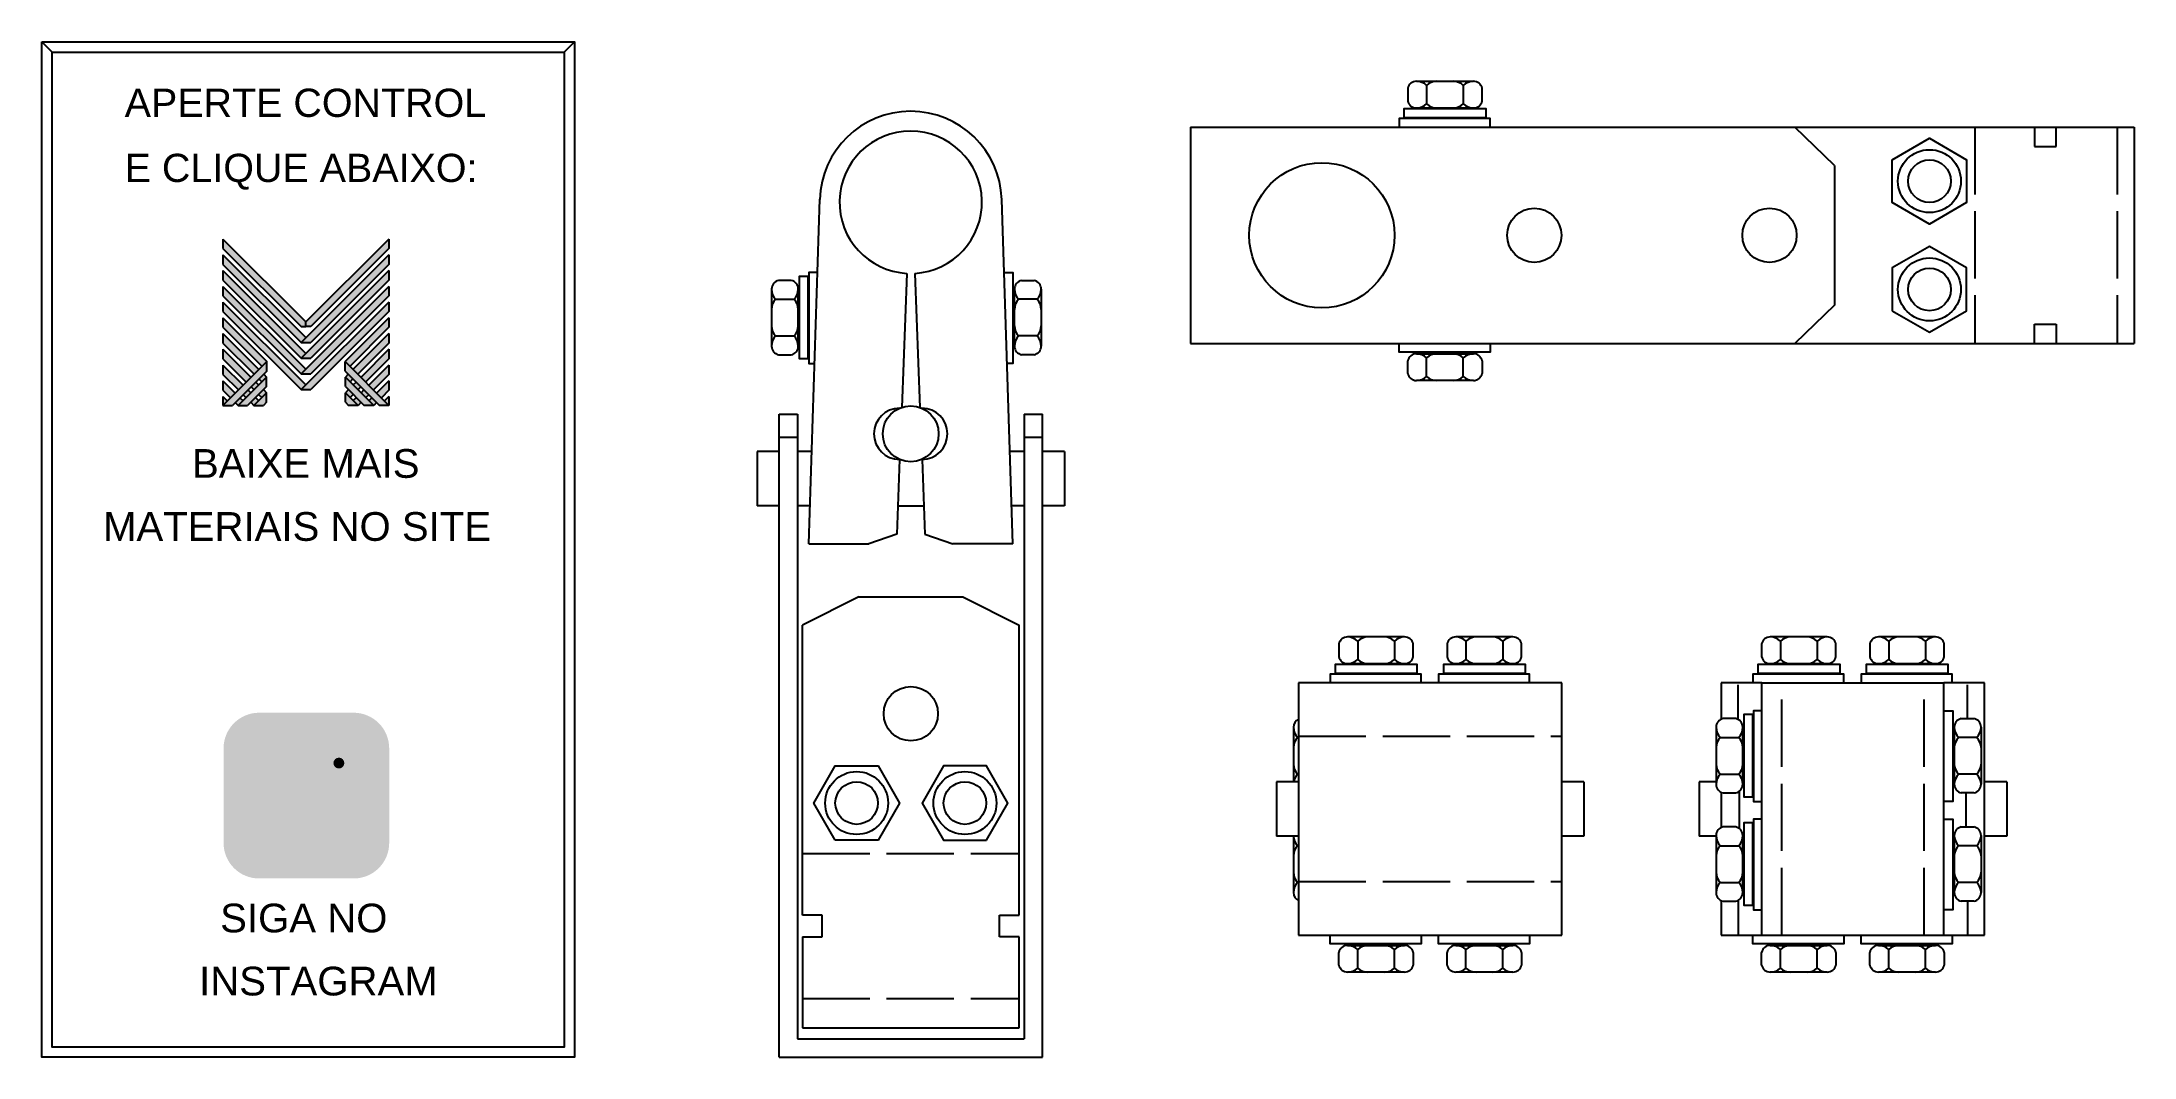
# Model space of a CAD drawing. Header units: millimetres. Extents: x 2550 to 2923, y 632 to 813.
import ezdxf

# ---------------------------------------------------------------- set-up
doc = ezdxf.new("R2010")
doc.units = ezdxf.units.MM
doc.linetypes.add('ACAD_ISO02W100', pattern=[15, 12, -3])
for name, color, linetype in [('BUCHA DE PASSAGEM', 20, 'Continuous'), ('CHAVE DE ACIONAMENTO ARTICULADO', 30, 'Continuous'), ('logo01', 10, 'Continuous'), ('logo02', 250, 'Continuous')]:
    doc.layers.add(name, color=color, linetype=linetype)
doc.styles.get("Standard").update_dxf_attribs({"font": 'arial.ttf'})

# ---------------------------------------------------------------- blocks, each defined once
blk = doc.blocks.new('MESH')
at = {"layer": 'logo01'}
h = blk.add_hatch(color=256, dxfattribs=at)
h.dxf.hatch_style = 1
h.paths.add_polyline_path([(30046, 14087), (30046, 13835), (32119, 11769), (32248, 11769), (32248, 11893)])
h.paths.add_polyline_path([(30046, 13670), (30046, 13418), (32121, 11349), (32248, 11475)])
h.paths.add_polyline_path([(30046, 13253), (30046, 13001), (32121, 10932), (32248, 11058)])
h.paths.add_polyline_path([(30046, 12835), (30046, 12583), (32121, 10515), (32248, 10641)])
h.paths.add_polyline_path([(30046, 12418), (30046, 12166), (32121, 10097), (32248, 10223)])
h.paths.add_polyline_path([(30046, 12001), (30046, 11749), (31084, 10714), (31211, 10840)])
h.paths.add_polyline_path([(30046, 11583), (30046, 11331), (30875, 10505), (31001, 10631)])
h.paths.add_polyline_path([(30046, 11166), (30046, 10914), (30666, 10296), (30792, 10422)])
h.paths.add_polyline_path([(30046, 10749), (30046, 10497), (30456, 10088), (30583, 10214)])
h.paths.add_polyline_path([(30046, 10331), (30046, 10079), (30247, 9879), (30373, 10005)])
h.paths.add_polyline_path([(30164, 9796), (30046, 9914), (30046, 9679)])
h.paths.add_polyline_path([(30574, 9805), (30500, 9879), (30373, 9753), (30448, 9679)])
h.paths.add_polyline_path([(30784, 10013), (30709, 10088), (30583, 9962), (30657, 9887)])
h.paths.add_polyline_path([(30993, 9805), (30910, 9887), (30784, 9761), (30867, 9679)])
h.paths.add_polyline_path([(30993, 10222), (30918, 10296), (30792, 10170), (30867, 10096)])
h.paths.add_polyline_path([(31119, 10096), (30993, 9970), (31076, 9887), (31202, 10013)])
h.paths.add_polyline_path([(31202, 10431), (31128, 10505), (31001, 10379), (31076, 10305)], flags=17)
h.paths.add_polyline_path([(33284, 10840), (33284, 10588), (34196, 9679), (34449, 9679)])
h.paths.add_polyline_path([(33293, 10431), (33293, 10179), (33794, 9679), (34047, 9679)])
h.paths.add_polyline_path([(33293, 10013), (33293, 9761), (33376, 9679), (33628, 9679)], flags=17)
at = {"layer": 'logo02'}
h = blk.add_hatch(color=256, dxfattribs=at)
h.dxf.hatch_style = 1
h.paths.add_polyline_path([(34449, 13835), (34449, 14087), (32248, 11893), (32248, 11769), (32376, 11769)])
h.paths.add_polyline_path([(34449, 13418), (34449, 13670), (32121, 11349), (32374, 11349)])
h.paths.add_polyline_path([(34449, 13001), (34449, 13253), (32121, 10932), (32374, 10932)])
h.paths.add_polyline_path([(34449, 12583), (34449, 12835), (32121, 10515), (32374, 10515)])
h.paths.add_polyline_path([(34449, 12166), (34449, 12418), (32121, 10097), (32374, 10097)])
h.paths.add_polyline_path([(34449, 11749), (34449, 12001), (33284, 10840), (33411, 10714)], flags=17)
h.paths.add_polyline_path([(34449, 11331), (34449, 11583), (33494, 10631), (33620, 10505)], flags=17)
h.paths.add_polyline_path([(34449, 10914), (34449, 11166), (33703, 10422), (33829, 10296)], flags=17)
h.paths.add_polyline_path([(34449, 10497), (34449, 10749), (33912, 10214), (34039, 10088)])
h.paths.add_polyline_path([(34449, 10331), (34122, 10005), (34248, 9879), (34449, 10079)])
h.paths.add_polyline_path([(33577, 10296), (33502, 10222), (33628, 10096), (33703, 10170)])
h.paths.add_polyline_path([(33367, 10505), (33293, 10431), (33419, 10305), (33494, 10379)], flags=17)
h.paths.add_polyline_path([(33376, 10096), (33293, 10013), (33419, 9887), (33502, 9970)])
h.paths.add_polyline_path([(33786, 10088), (33711, 10013), (33838, 9887), (33912, 9962)])
h.paths.add_polyline_path([(33585, 9887), (33502, 9805), (33628, 9679), (33711, 9761)])
h.paths.add_polyline_path([(33995, 9879), (33921, 9805), (34047, 9679), (34122, 9753)])
h.paths.add_polyline_path([(34449, 9914), (34331, 9796), (34449, 9679)])
h.paths.add_polyline_path([(31202, 10013), (30867, 9679), (31119, 9679), (31202, 9761)], flags=17)
h.paths.add_polyline_path([(31202, 10179), (31202, 10431), (30448, 9679), (30701, 9679)])
h.paths.add_polyline_path([(31211, 10588), (31211, 10840), (30046, 9679), (30299, 9679)])
at = {"layer": 'logo01'}
for p, q in [((30046, 14087), (30046, 13835)), ((30046, 14087), (32248, 11893)), ((30046, 13835), (32119, 11769)), ((30046, 13670), (30046, 13418)), ((30046, 13670), (32248, 11475)), ((30046, 13418), (32121, 11349)), ((30046, 13253), (30046, 13001)), ((30046, 13253), (32248, 11058)), ((30046, 13001), (32121, 10932)), ((30046, 12835), (30046, 12583)), ((30046, 12835), (32248, 10641)), ((30046, 12583), (32121, 10515)), ((30046, 12418), (30046, 12166)), ((30046, 12418), (32248, 10223)), ((30046, 12166), (32121, 10097)), ((30046, 12001), (30046, 11749)), ((30046, 12001), (31211, 10840)), ((30046, 11749), (31084, 10714)), ((32119, 11769), (32248, 11769)), ((30046, 11583), (30046, 11331)), ((30046, 11583), (31001, 10631)), ((30046, 11331), (30875, 10505)), ((30046, 11166), (30046, 10914)), ((30046, 11166), (30792, 10422)), ((30046, 10914), (30666, 10296)), ((30046, 10749), (30046, 10497)), ((30046, 10749), (30583, 10214)), ((33284, 10840), (34449, 9679)), ((33284, 10588), (33284, 10840)), ((33284, 10588), (34196, 9679)), ((30046, 10497), (30456, 10088)), ((30046, 10331), (30046, 10079)), ((30046, 10331), (30373, 10005)), ((30046, 10079), (30247, 9879)), ((30709, 10088), (30784, 10013)), ((30792, 10170), (30867, 10096)), ((30918, 10296), (30993, 10222)), ((31001, 10379), (31076, 10305)), ((31119, 10096), (31202, 10013)), ((31128, 10505), (31202, 10431)), ((33293, 10431), (34047, 9679)), ((33293, 10179), (33293, 10431)), ((33293, 10179), (33794, 9679)), ((33293, 10013), (33628, 9679)), ((33293, 9761), (33293, 10013)), ((30046, 9914), (30046, 9679)), ((30046, 9914), (30164, 9796)), ((30373, 9753), (30448, 9679)), ((30500, 9879), (30574, 9805)), ((30583, 9962), (30657, 9887)), ((30784, 9761), (30867, 9679)), ((30910, 9887), (30993, 9805)), ((30993, 9970), (31076, 9887)), ((33293, 9761), (33376, 9679)), ((33628, 9679), (33376, 9679)), ((34047, 9679), (33794, 9679)), ((34449, 9679), (34196, 9679))]:
    blk.add_line(p, q, dxfattribs=at)
at = {"layer": 'logo02'}
for p, q in [((34449, 14087), (32248, 11893)), ((34449, 14087), (34449, 13835)), ((34449, 13670), (32121, 11349)), ((34449, 13418), (32374, 11349)), ((34449, 13835), (32376, 11769)), ((34449, 13670), (34449, 13418)), ((34449, 13253), (32121, 10932)), ((34449, 12835), (32121, 10515)), ((34449, 13001), (32374, 10932)), ((34449, 13253), (34449, 13001)), ((34449, 12835), (34449, 12583)), ((34449, 12418), (32121, 10097)), ((34449, 12583), (32374, 10515)), ((34449, 12418), (34449, 12166)), ((32248, 11769), (32248, 11893)), ((32376, 11769), (32248, 11769)), ((34449, 12166), (32374, 10097)), ((34449, 12001), (33284, 10840)), ((34449, 11749), (33411, 10714)), ((34449, 12001), (34449, 11749)), ((32121, 11349), (32374, 11349)), ((34449, 11583), (33494, 10631)), ((34449, 11331), (33620, 10505)), ((34449, 11166), (33703, 10422)), ((34449, 11583), (34449, 11331)), ((34449, 11166), (34449, 10914)), ((31211, 10840), (30046, 9679)), ((31211, 10588), (30299, 9679)), ((31211, 10588), (31211, 10840)), ((32121, 10932), (32374, 10932)), ((34449, 10914), (33829, 10296)), ((34449, 10749), (33912, 10214)), ((34449, 10749), (34449, 10497)), ((31202, 10431), (30448, 9679)), ((31202, 10179), (30701, 9679)), ((31202, 10013), (30867, 9679)), ((31202, 10179), (31202, 10431)), ((31202, 9761), (31202, 10013)), ((32121, 10515), (32374, 10515)), ((32121, 10097), (32374, 10097)), ((33367, 10505), (33293, 10431)), ((33376, 10096), (33293, 10013)), ((33494, 10379), (33419, 10305)), ((33577, 10296), (33502, 10222)), ((33703, 10170), (33628, 10096)), ((33786, 10088), (33711, 10013)), ((34449, 10497), (34039, 10088)), ((34449, 10331), (34122, 10005)), ((34449, 10079), (34248, 9879)), ((34449, 10331), (34449, 10079)), ((30046, 9679), (30299, 9679)), ((30448, 9679), (30701, 9679)), ((30867, 9679), (31119, 9679)), ((31202, 9761), (31119, 9679)), ((33502, 9970), (33419, 9887)), ((33585, 9887), (33502, 9805)), ((33711, 9761), (33628, 9679)), ((33912, 9962), (33838, 9887)), ((33995, 9879), (33921, 9805)), ((34122, 9753), (34047, 9679)), ((34449, 9914), (34331, 9796)), ((34449, 9914), (34449, 9679))]:
    blk.add_line(p, q, dxfattribs=at)

msp = doc.modelspace()

# ---------------------------------------------------------------- hatches: boundary and pattern name
at = {"layer": 'BUCHA DE PASSAGEM'}
h = msp.add_hatch(color=18, dxfattribs=at)
h.dxf.hatch_style = 1
h.paths.add_polyline_path([(2605.51, 693.27), (2588.66, 693.27, 0.414214), (2582.32, 686.92), (2582.32, 670.04, 0.414214), (2588.66, 663.7), (2605.51, 663.7, 0.414214), (2611.85, 670.04), (2611.85, 686.92, 0.414214)])
h.paths.add_polyline_path([(2592.99, 689.16), (2601.18, 689.16, -0.414214), (2607.74, 682.6), (2607.74, 674.37, -0.414214), (2601.18, 667.81), (2592.99, 667.81, -0.414214), (2586.43, 674.37), (2586.43, 682.6, -0.414214)], flags=16)
h.paths.add_polyline_path([(2592.99, 687.21), (2601.18, 687.21, -0.414214), (2605.79, 682.6), (2605.79, 674.37, -0.414214), (2601.18, 669.76), (2592.99, 669.76, -0.414214), (2588.37, 674.37), (2588.37, 682.6, -0.414214)], flags=0)
h.paths.add_polyline_path([(2602.1, 678.48, -1), (2592.06, 678.48, -1)], flags=0)
h.paths.add_polyline_path([(2600.15, 678.48, -1), (2594.01, 678.48, -1)], flags=0)
h.paths.add_polyline_path([(2603.85, 684.29, -1), (2601.91, 684.29, -1)], flags=0)
h.paths.add_polyline_path([(2601.18, 687.21), (2592.99, 687.21, 0.414214), (2588.37, 682.6), (2588.37, 674.37, 0.414214), (2592.99, 669.76), (2601.18, 669.76, 0.414214), (2605.79, 674.37), (2605.79, 682.6, 0.414214)], flags=0)
h.paths.add_polyline_path([(2594.01, 678.48, 1), (2600.15, 678.48, 1)], flags=0)
h = msp.add_hatch(color=0, dxfattribs=at)
h.dxf.hatch_style = 1
h.paths.add_polyline_path([(2592.99, 689.16, 0.414214), (2586.43, 682.6), (2586.43, 674.37, 0.414214), (2592.99, 667.81), (2601.18, 667.81, 0.414214), (2607.74, 674.37), (2607.74, 682.6, 0.414214), (2601.18, 689.16)])
h.paths.add_polyline_path([(2603.85, 684.29, -1), (2601.91, 684.29, -1)], flags=16)
h.paths.add_polyline_path([(2602.1, 678.48, -1), (2592.06, 678.48, -1)], flags=16)
h.paths.add_polyline_path([(2600.15, 678.48, -1), (2594.01, 678.48, -1)], flags=0)
h = msp.add_hatch(color=18, dxfattribs=at)
h.dxf.hatch_style = 1
h.paths.add_polyline_path([(2601.18, 687.21), (2592.99, 687.21, 0.414214), (2588.37, 682.6), (2588.37, 674.37, 0.414214), (2592.99, 669.76), (2601.18, 669.76, 0.414214), (2605.79, 674.37), (2605.79, 682.6, 0.414214)])
h.paths.add_polyline_path([(2602.1, 678.48, -1), (2592.06, 678.48, -1)], flags=16)
h.paths.add_polyline_path([(2600.15, 678.48, -1), (2594.01, 678.48, -1)], flags=0)
h.paths.add_polyline_path([(2601.91, 684.29, -1), (2603.85, 684.29, -1)], flags=16)
h.paths.add_polyline_path([(2600.15, 678.48, 1), (2594.01, 678.48, 1)], flags=0)
h = msp.add_hatch(color=0, dxfattribs=at)
h.dxf.hatch_style = 1
h.paths.add_polyline_path([(2592.06, 678.48, 1), (2602.1, 678.48, 1)])
h.paths.add_polyline_path([(2600.15, 678.48, -1), (2594.01, 678.48, -1)], flags=16)
h = msp.add_hatch(color=0, dxfattribs=at)
h.dxf.hatch_style = 1
h.paths.add_polyline_path([(2603.85, 684.29, 1), (2601.91, 684.29, 1)])
h = msp.add_hatch(color=18, dxfattribs=at)
h.dxf.hatch_style = 1
h.paths.add_polyline_path([(2594.01, 678.48, 1), (2600.15, 678.48, 1)])

# ---------------------------------------------------------------- linework, layer by layer
for p, q in [((2551.74, 811.12), (2549.92, 812.94)), ((2643.05, 811.12), (2644.87, 812.94))]:
    msp.add_line(p, q, dxfattribs=at)
for points in [[(2549.92, 812.94), (2644.87, 812.94), (2644.87, 631.83), (2549.92, 631.83)], [(2551.74, 811.12), (2643.05, 811.12), (2643.05, 633.64), (2551.74, 633.64)]]:
    msp.add_lwpolyline(points, close=True, dxfattribs=at)
at = {"layer": 'CHAVE DE ACIONAMENTO ARTICULADO'}
for p, q in [((2796.8, 805.17), (2796.8, 801.86)), ((2803.35, 805.17), (2803.35, 801.86)), ((2807.43, 799.41), (2792.77, 799.41)), ((2754.74, 797.73), (2754.74, 759.14)), ((2754.74, 797.73), (2922.95, 797.73)), ((2869.53, 790.9), (2862.44, 797.73)), ((2905.19, 797.73), (2905.19, 794.25)), ((2909.05, 794.25), (2909.05, 797.73)), ((2922.95, 797.73), (2922.95, 759.14)), ((2869.53, 790.9), (2869.53, 765.97)), ((2905.19, 794.25), (2909.05, 794.25)), ((2686.64, 723.4), (2688.61, 784.87)), ((2723.03, 723.4), (2721.06, 784.84)), ((2686.51, 771.1), (2686.51, 756.43)), ((2704.16, 771.64), (2703.22, 747.73)), ((2705.54, 771.64), (2706.48, 747.72)), ((2680.74, 767.02), (2684.06, 767.02)), ((2727.36, 767.02), (2724.05, 767.02)), ((2869.53, 765.97), (2862.44, 759.14)), ((2905.19, 759.11), (2905.19, 762.59)), ((2905.19, 762.59), (2909.05, 762.59)), ((2909.05, 762.59), (2909.05, 759.11)), ((2680.74, 760.47), (2684.06, 760.47)), ((2727.36, 760.47), (2724.05, 760.47)), ((2754.74, 759.14), (2922.95, 759.14)), ((2796.8, 753.25), (2796.8, 756.56)), ((2803.35, 753.25), (2803.35, 756.56)), ((2681.38, 631.83), (2681.38, 746.54)), ((2681.38, 746.54), (2684.65, 746.54)), ((2684.65, 746.54), (2684.65, 635.1)), ((2725.05, 746.54), (2728.32, 746.54)), ((2725.05, 746.54), (2725.05, 635.1)), ((2728.32, 631.83), (2728.32, 746.54)), ((2681.38, 742.4), (2684.65, 742.4)), ((2725.05, 742.4), (2728.32, 742.4)), ((2677.44, 739.87), (2677.44, 730.19)), ((2681.38, 739.87), (2677.44, 739.87)), ((2687.18, 739.87), (2684.65, 739.87)), ((2725.05, 739.87), (2722.49, 739.87)), ((2732.26, 739.87), (2728.32, 739.87)), ((2732.26, 739.87), (2732.26, 730.19)), ((2702.85, 738.46), (2702.33, 725.14)), ((2706.85, 738.46), (2707.37, 725.14)), ((2681.38, 730.19), (2677.44, 730.19)), ((2686.86, 730.19), (2684.65, 730.19)), ((2702.53, 730.19), (2707.17, 730.19)), ((2725.05, 730.19), (2722.81, 730.19)), ((2732.26, 730.19), (2728.32, 730.19)), ((2702.33, 725.14), (2697.36, 723.4)), ((2707.37, 725.14), (2712.34, 723.4)), ((2686.67, 723.4), (2697.36, 723.4)), ((2723.03, 723.4), (2712.34, 723.4)), ((2695.6, 713.95), (2685.54, 708.91)), ((2695.6, 713.95), (2714.1, 713.95)), ((2714.1, 713.95), (2724.16, 708.91)), ((2685.54, 657.15), (2685.54, 708.91)), ((2724.16, 657.15), (2724.16, 708.91)), ((2784.52, 706.06), (2784.52, 702.75)), ((2791.07, 706.06), (2791.07, 702.75)), ((2803.83, 706.06), (2803.83, 702.75)), ((2810.38, 706.06), (2810.38, 702.75)), ((2859.89, 706.06), (2859.89, 702.75)), ((2866.43, 706.06), (2866.43, 702.75)), ((2879.19, 706.06), (2879.19, 702.75)), ((2885.74, 706.06), (2885.74, 702.75)), ((2820.92, 698.61), (2773.98, 698.61)), ((2773.98, 698.61), (2773.98, 653.61)), ((2795.15, 700.29), (2780.48, 700.29)), ((2814.46, 700.29), (2799.79, 700.29)), ((2820.92, 653.61), (2820.92, 698.61)), ((2849.34, 698.61), (2849.34, 692.1)), ((2856.59, 698.61), (2849.34, 698.61)), ((2852.36, 692.21), (2852.36, 698.27)), ((2870.51, 700.29), (2855.85, 700.29)), ((2856.59, 653.61), (2856.59, 698.61)), ((2856.59, 698.61), (2889.04, 698.61)), ((2889.82, 700.29), (2875.16, 700.29)), ((2889.04, 653.61), (2889.04, 698.61)), ((2896.29, 698.61), (2889.04, 698.61)), ((2893.27, 692.21), (2893.27, 698.27)), ((2896.29, 653.61), (2896.29, 698.61)), ((2854.91, 692.94), (2854.91, 678.27)), ((2773.78, 688.86), (2773.98, 688.86)), ((2849.14, 688.86), (2852.46, 688.86)), ((2894.93, 688.86), (2891.62, 688.86)), ((2773.98, 680.95), (2770.04, 680.95)), ((2770.04, 680.95), (2770.04, 671.28)), ((2824.86, 680.95), (2820.92, 680.95)), ((2824.86, 680.95), (2824.86, 671.28)), ((2848.42, 680.95), (2845.4, 680.95)), ((2845.4, 680.95), (2845.4, 671.28)), ((2849.14, 682.31), (2852.46, 682.31)), ((2849.34, 679.07), (2849.34, 672.79)), ((2852.62, 672.56), (2852.62, 679.3)), ((2894.93, 682.31), (2891.62, 682.31)), ((2893.01, 672.9), (2893.01, 678.96)), ((2900.23, 680.95), (2896.29, 680.95)), ((2900.23, 680.95), (2900.23, 671.28)), ((2854.91, 673.63), (2854.91, 658.96)), ((2773.98, 671.28), (2770.04, 671.28)), ((2773.78, 669.55), (2773.98, 669.55)), ((2824.86, 671.28), (2820.92, 671.28)), ((2848.42, 671.28), (2845.4, 671.28)), ((2849.14, 669.55), (2852.46, 669.55)), ((2894.93, 669.55), (2891.62, 669.55)), ((2900.23, 671.28), (2896.29, 671.28)), ((2773.78, 663), (2773.98, 663)), ((2849.14, 663), (2852.46, 663)), ((2894.93, 663), (2891.62, 663)), ((2689.02, 657.15), (2685.54, 657.15)), ((2689.02, 653.29), (2689.02, 657.15)), ((2720.68, 653.29), (2720.68, 657.15)), ((2720.68, 657.15), (2724.16, 657.15)), ((2849.34, 659.76), (2849.34, 653.61)), ((2852.36, 659.67), (2852.36, 653.61)), ((2893.27, 659.67), (2893.27, 653.61)), ((2685.54, 653.29), (2689.02, 653.29)), ((2685.54, 653.29), (2685.54, 637.09)), ((2724.16, 653.29), (2720.68, 653.29)), ((2724.16, 637.09), (2724.16, 653.29)), ((2773.98, 653.61), (2820.92, 653.61)), ((2849.34, 653.61), (2856.59, 653.61)), ((2856.59, 653.61), (2889.04, 653.61)), ((2889.04, 653.61), (2896.29, 653.61)), ((2784.52, 647.73), (2784.52, 651.04)), ((2791.07, 647.73), (2791.07, 651.04)), ((2803.83, 647.73), (2803.83, 651.04)), ((2810.38, 647.73), (2810.38, 651.04)), ((2859.89, 647.73), (2859.89, 651.04)), ((2866.43, 647.73), (2866.43, 651.04)), ((2879.19, 647.73), (2879.19, 651.04)), ((2885.74, 647.73), (2885.74, 651.04)), ((2684.65, 635.1), (2725.05, 635.1)), ((2685.54, 637.09), (2724.16, 637.09)), ((2681.38, 631.83), (2728.32, 631.83))]:
    msp.add_line(p, q, dxfattribs=at)
at = {"layer": 'CHAVE DE ACIONAMENTO ARTICULADO', "linetype": 'ACAD_ISO02W100'}
for p, q in [((2894.55, 797.73), (2894.55, 759.14)), ((2919.93, 797.73), (2919.93, 759.14)), ((2860.11, 653.61), (2860.11, 698.61)), ((2885.51, 653.61), (2885.51, 698.61)), ((2773.98, 689.06), (2820.92, 689.06)), ((2685.54, 668.17), (2724.16, 668.17)), ((2773.98, 663.16), (2820.92, 663.16)), ((2685.54, 642.27), (2724.16, 642.27))]:
    msp.add_line(p, q, dxfattribs=at)
at = {"layer": 'CHAVE DE ACIONAMENTO ARTICULADO'}
for points in [[(2805.16, 805.89), (2794.99, 805.89)], [(2793.45, 804.65), (2793.45, 802.39)], [(2806.7, 802.39), (2806.7, 804.65)], [(2808.11, 797.73), (2808.11, 799.26), (2791.91, 799.26), (2791.91, 797.73)], [(2807.43, 799.41), (2807.43, 800.98), (2792.77, 800.98), (2792.77, 799.41)], [(2794.99, 801.14), (2805.16, 801.14)], [(2680.03, 768.83), (2680.03, 758.66)], [(2683.53, 770.37), (2681.27, 770.37)], [(2684.77, 758.66), (2684.77, 768.83)], [(2686.51, 771.1), (2684.94, 771.1), (2684.94, 756.43), (2686.51, 756.43)], [(2688.22, 771.78), (2686.66, 771.78), (2686.66, 755.58), (2687.7, 755.58)], [(2721.48, 771.78), (2723.04, 771.78), (2723.04, 755.58), (2722, 755.58)], [(2723.33, 758.66), (2723.33, 768.83)], [(2724.58, 770.37), (2726.84, 770.37)], [(2728.08, 768.83), (2728.08, 758.66)], [(2808.11, 759.14), (2808.11, 757.57), (2791.91, 757.57), (2791.91, 759.14)], [(2794.99, 757.28), (2805.16, 757.28)], [(2681.27, 757.12), (2683.53, 757.12)], [(2726.84, 757.12), (2724.58, 757.12)], [(2793.45, 753.78), (2793.45, 756.04)], [(2806.7, 756.04), (2806.7, 753.78)], [(2805.16, 752.53), (2794.99, 752.53)], [(2781.17, 705.53), (2781.17, 703.27)], [(2792.88, 706.78), (2782.71, 706.78)], [(2794.42, 703.27), (2794.42, 705.53)], [(2800.48, 705.53), (2800.48, 703.27)], [(2812.19, 706.78), (2802.02, 706.78)], [(2813.73, 703.27), (2813.73, 705.53)], [(2856.53, 705.53), (2856.53, 703.27)], [(2868.24, 706.78), (2858.07, 706.78)], [(2869.78, 703.27), (2869.78, 705.53)], [(2875.84, 705.53), (2875.84, 703.27)], [(2887.55, 706.78), (2877.38, 706.78)], [(2889.09, 703.27), (2889.09, 705.53)], [(2795.15, 700.29), (2795.15, 701.86), (2780.48, 701.86), (2780.48, 700.29)], [(2782.71, 702.03), (2792.88, 702.03)], [(2814.46, 700.29), (2814.46, 701.86), (2799.79, 701.86), (2799.79, 700.29)], [(2802.02, 702.03), (2812.19, 702.03)], [(2870.51, 700.29), (2870.51, 701.86), (2855.85, 701.86), (2855.85, 700.29)], [(2858.07, 702.03), (2868.24, 702.03)], [(2889.82, 700.29), (2889.82, 701.86), (2875.16, 701.86), (2875.16, 700.29)], [(2877.38, 702.03), (2887.55, 702.03)], [(2795.83, 698.61), (2795.83, 700.15), (2779.63, 700.15), (2779.63, 698.61)], [(2815.13, 698.61), (2815.13, 700.15), (2798.94, 700.15), (2798.94, 698.61)], [(2871.19, 698.61), (2871.19, 700.15), (2854.99, 700.15), (2854.99, 698.61)], [(2890.5, 698.61), (2890.5, 700.15), (2874.3, 700.15), (2874.3, 698.61)], [(2773.06, 690.67), (2773.06, 680.95)], [(2848.42, 690.67), (2848.42, 680.5)], [(2851.93, 692.21), (2849.67, 692.21)], [(2853.17, 680.5), (2853.17, 690.67)], [(2854.91, 692.94), (2853.34, 692.94), (2853.34, 678.27), (2854.91, 678.27)], [(2856.59, 693.62), (2855.06, 693.62), (2855.06, 677.42), (2856.59, 677.42)], [(2889.04, 693.62), (2890.6, 693.62), (2890.6, 677.42), (2889.04, 677.42)], [(2890.9, 680.5), (2890.9, 690.67)], [(2892.14, 692.21), (2894.4, 692.21)], [(2895.65, 690.67), (2895.65, 680.5)], [(2849.67, 678.96), (2851.93, 678.96)], [(2894.4, 678.96), (2892.14, 678.96)], [(2851.93, 672.9), (2849.67, 672.9)], [(2854.91, 673.63), (2853.34, 673.63), (2853.34, 658.96), (2854.91, 658.96)], [(2856.59, 674.31), (2855.06, 674.31), (2855.06, 658.11), (2856.59, 658.11)], [(2889.04, 674.31), (2890.6, 674.31), (2890.6, 658.11), (2889.04, 658.11)], [(2892.14, 672.9), (2894.4, 672.9)], [(2773.06, 671.28), (2773.06, 661.19)], [(2848.42, 671.36), (2848.42, 661.19)], [(2853.17, 661.19), (2853.17, 671.36)], [(2890.9, 661.19), (2890.9, 671.36)], [(2895.65, 671.36), (2895.65, 661.19)], [(2849.67, 659.65), (2851.93, 659.65)], [(2894.4, 659.65), (2892.14, 659.65)], [(2795.83, 653.61), (2795.83, 652.05), (2779.63, 652.05), (2779.63, 653.61)], [(2815.13, 653.61), (2815.13, 652.05), (2798.94, 652.05), (2798.94, 653.61)], [(2871.19, 653.61), (2871.19, 652.05), (2854.99, 652.05), (2854.99, 653.61)], [(2890.5, 653.61), (2890.5, 652.05), (2874.3, 652.05), (2874.3, 653.61)], [(2781.17, 648.25), (2781.17, 650.51)], [(2782.71, 651.76), (2792.88, 651.76)], [(2794.42, 650.51), (2794.42, 648.25)], [(2800.48, 648.25), (2800.48, 650.51)], [(2802.02, 651.76), (2812.19, 651.76)], [(2813.73, 650.51), (2813.73, 648.25)], [(2856.53, 648.25), (2856.53, 650.51)], [(2858.07, 651.76), (2868.24, 651.76)], [(2869.78, 650.51), (2869.78, 648.25)], [(2875.84, 648.25), (2875.84, 650.51)], [(2877.38, 651.76), (2887.55, 651.76)], [(2889.09, 650.51), (2889.09, 648.25)], [(2792.88, 647.01), (2782.71, 647.01)], [(2812.19, 647.01), (2802.02, 647.01)], [(2868.24, 647.01), (2858.07, 647.01)], [(2887.55, 647.01), (2877.38, 647.01)]]:
    msp.add_lwpolyline(points, dxfattribs=at)
for points in [[(2879.83, 791.91), (2886.46, 795.74), (2893.09, 791.91), (2893.09, 784.26), (2886.46, 780.44), (2879.83, 784.26)], [(2879.83, 764.95), (2886.46, 761.13), (2893.09, 764.95), (2893.09, 772.6), (2886.46, 776.43), (2879.83, 772.6)], [(2691.37, 670.54), (2687.54, 677.16), (2691.37, 683.79), (2699.02, 683.79), (2702.84, 677.16), (2699.02, 670.54)], [(2718.33, 670.54), (2722.15, 677.16), (2718.33, 683.79), (2710.68, 683.79), (2706.85, 677.16), (2710.68, 670.54)]]:
    msp.add_lwpolyline(points, close=True, dxfattribs=at)
for centre, radius in [((2778.14, 778.43), 12.95), ((2886.46, 788.09), 5.61), ((2886.46, 788.09), 3.8), ((2816.01, 778.43), 4.84), ((2857.94, 778.43), 4.84), ((2886.46, 768.78), 5.61), ((2886.46, 768.78), 3.8), ((2704.83, 743.02), 4.98), ((2704.85, 693.1), 4.84), ((2695.19, 677.16), 5.61), ((2714.5, 677.16), 5.61), ((2695.19, 677.16), 3.8), ((2714.5, 677.16), 3.8)]:
    msp.add_circle(centre, radius, dxfattribs=at)
for centre, radius, start, end in [((2794.99, 804.32), 1.58, 90, 167.9382), ((2794.93, 803.11), 2.79, 47.8731, 88.7852), ((2798.67, 803.11), 2.79, 91.2148, 132.1269), ((2801.48, 803.11), 2.79, 47.8731, 88.7852), ((2805.22, 803.11), 2.79, 91.2148, 132.1269), ((2805.16, 804.32), 1.58, 12.0618, 90), ((2794.99, 802.72), 1.58, 192.0618, 270), ((2805.16, 802.72), 1.58, 270, 347.9382), ((2704.83, 784.32), 16.23, 1.8371, 178.2716), ((2794.93, 803.93), 2.79, 271.2148, 312.1269), ((2798.67, 803.93), 2.79, 227.8731, 268.7852), ((2801.48, 803.93), 2.79, 271.2148, 312.1269), ((2805.22, 803.93), 2.79, 227.8731, 268.7852), ((2704.83, 784.32), 12.7, 273.1907, 266.9563), ((2681.6, 768.83), 1.58, 102.0618, 180), ((2682.81, 768.89), 2.79, 181.2148, 222.1269), ((2683.2, 768.83), 1.58, 0, 77.9382), ((2681.99, 768.89), 2.79, 317.8731, 358.7852), ((2724.91, 768.83), 1.58, 102.0618, 180), ((2726.12, 768.89), 2.79, 181.2148, 222.1269), ((2726.51, 768.83), 1.58, 0, 77.9382), ((2725.3, 768.89), 2.79, 317.8731, 358.7852), ((2682.81, 765.15), 2.79, 137.8731, 178.7852), ((2681.99, 765.15), 2.79, 1.2148, 42.1269), ((2726.12, 765.15), 2.79, 137.8731, 178.7852), ((2725.3, 765.15), 2.79, 1.2148, 42.1269), ((2682.81, 762.34), 2.79, 181.2148, 222.1269), ((2681.99, 762.34), 2.79, 317.8731, 358.7852), ((2726.12, 762.34), 2.79, 181.2148, 222.1269), ((2725.3, 762.34), 2.79, 317.8731, 358.7852), ((2682.81, 758.6), 2.79, 137.8731, 178.7852), ((2681.6, 758.66), 1.58, 180, 257.9382), ((2683.2, 758.66), 1.58, 282.0618, 360), ((2681.99, 758.6), 2.79, 1.2148, 42.1269), ((2726.12, 758.6), 2.79, 137.8731, 178.7852), ((2724.91, 758.66), 1.58, 180, 257.9382), ((2726.51, 758.66), 1.58, 282.0618, 360), ((2725.3, 758.6), 2.79, 1.2148, 42.1269), ((2794.99, 755.71), 1.58, 90, 167.9382), ((2794.93, 754.5), 2.79, 47.8731, 88.7852), ((2798.67, 754.5), 2.79, 91.2148, 132.1269), ((2801.48, 754.5), 2.79, 47.8731, 88.7852), ((2805.22, 754.5), 2.79, 91.2148, 132.1269), ((2805.16, 755.71), 1.58, 12.0618, 90), ((2794.99, 754.11), 1.58, 192.0618, 270), ((2805.16, 754.11), 1.58, 270, 347.9382), ((2794.93, 755.32), 2.79, 271.2148, 312.1269), ((2798.67, 755.32), 2.79, 227.8731, 268.7852), ((2801.48, 755.32), 2.79, 271.2148, 312.1269), ((2805.22, 755.32), 2.79, 227.8731, 268.7852), ((2702.85, 743.02), 4.57, 90, 270), ((2706.82, 743.02), 4.57, 270, 90), ((2782.71, 705.2), 1.58, 90, 167.9382), ((2782.65, 703.99), 2.79, 47.8731, 88.7852), ((2786.39, 703.99), 2.79, 91.2148, 132.1269), ((2789.2, 703.99), 2.79, 47.8731, 88.7852), ((2792.94, 703.99), 2.79, 91.2148, 132.1269), ((2792.88, 705.2), 1.58, 12.0618, 90), ((2802.02, 705.2), 1.58, 90, 167.9382), ((2801.96, 703.99), 2.79, 47.8731, 88.7852), ((2805.7, 703.99), 2.79, 91.2148, 132.1269), ((2808.51, 703.99), 2.79, 47.8731, 88.7852), ((2812.25, 703.99), 2.79, 91.2148, 132.1269), ((2812.19, 705.2), 1.58, 12.0618, 90), ((2858.07, 705.2), 1.58, 90, 167.9382), ((2858.02, 703.99), 2.79, 47.8731, 88.7852), ((2861.75, 703.99), 2.79, 91.2148, 132.1269), ((2864.57, 703.99), 2.79, 47.8731, 88.7852), ((2868.3, 703.99), 2.79, 91.2148, 132.1269), ((2868.24, 705.2), 1.58, 12.0618, 90), ((2877.38, 705.2), 1.58, 90, 167.9382), ((2877.33, 703.99), 2.79, 47.8731, 88.7852), ((2881.06, 703.99), 2.79, 91.2148, 132.1269), ((2883.87, 703.99), 2.79, 47.8731, 88.7852), ((2887.61, 703.99), 2.79, 91.2148, 132.1269), ((2887.55, 705.2), 1.58, 12.0618, 90), ((2782.71, 703.6), 1.58, 192.0618, 270), ((2782.65, 704.81), 2.79, 271.2148, 312.1269), ((2786.39, 704.81), 2.79, 227.8731, 268.7852), ((2789.2, 704.81), 2.79, 271.2148, 312.1269), ((2792.94, 704.81), 2.79, 227.8731, 268.7852), ((2792.88, 703.6), 1.58, 270, 347.9382), ((2802.02, 703.6), 1.58, 192.0618, 270), ((2801.96, 704.81), 2.79, 271.2148, 312.1269), ((2805.7, 704.81), 2.79, 227.8731, 268.7852), ((2808.51, 704.81), 2.79, 271.2148, 312.1269), ((2812.25, 704.81), 2.79, 227.8731, 268.7852), ((2812.19, 703.6), 1.58, 270, 347.9382), ((2858.07, 703.6), 1.58, 192.0618, 270), ((2858.02, 704.81), 2.79, 271.2148, 312.1269), ((2861.75, 704.81), 2.79, 227.8731, 268.7852), ((2864.57, 704.81), 2.79, 271.2148, 312.1269), ((2868.3, 704.81), 2.79, 227.8731, 268.7852), ((2868.24, 703.6), 1.58, 270, 347.9382), ((2877.38, 703.6), 1.58, 192.0618, 270), ((2877.33, 704.81), 2.79, 271.2148, 312.1269), ((2881.06, 704.81), 2.79, 227.8731, 268.7852), ((2883.87, 704.81), 2.79, 271.2148, 312.1269), ((2887.61, 704.81), 2.79, 227.8731, 268.7852), ((2887.55, 703.6), 1.58, 270, 347.9382), ((2774.64, 690.67), 1.58, 114.6313, 180), ((2775.85, 690.73), 2.79, 181.2148, 222.1269), ((2850, 690.67), 1.58, 102.0618, 180), ((2851.21, 690.73), 2.79, 181.2148, 222.1269), ((2851.6, 690.67), 1.58, 0, 77.9382), ((2850.39, 690.73), 2.79, 317.8731, 358.7852), ((2892.47, 690.67), 1.58, 102.0618, 180), ((2893.68, 690.73), 2.79, 181.2148, 222.1269), ((2894.07, 690.67), 1.58, 0, 77.9382), ((2892.86, 690.73), 2.79, 317.8731, 358.7852), ((2775.85, 686.99), 2.79, 137.8731, 178.7852), ((2851.21, 686.99), 2.79, 137.8731, 178.7852), ((2850.39, 686.99), 2.79, 1.2148, 42.1269), ((2893.68, 686.99), 2.79, 137.8731, 178.7852), ((2892.86, 686.99), 2.79, 1.2148, 42.1269), ((2775.85, 684.18), 2.79, 181.2148, 222.1269), ((2851.21, 684.18), 2.79, 181.2148, 222.1269), ((2850.39, 684.18), 2.79, 317.8731, 358.7852), ((2893.68, 684.18), 2.79, 181.2148, 222.1269), ((2892.86, 684.18), 2.79, 317.8731, 358.7852), ((2775.85, 680.44), 2.79, 137.8731, 169.4789), ((2851.21, 680.44), 2.79, 137.8731, 178.7852), ((2850, 680.5), 1.58, 180, 257.9382), ((2851.6, 680.5), 1.58, 282.0618, 0), ((2850.39, 680.44), 2.79, 1.2148, 42.1269), ((2893.68, 680.44), 2.79, 137.8731, 178.7852), ((2892.47, 680.5), 1.58, 180, 257.9382), ((2894.07, 680.5), 1.58, 282.0618, 0), ((2892.86, 680.44), 2.79, 1.2148, 42.1269), ((2850, 671.36), 1.58, 102.0618, 180), ((2851.6, 671.36), 1.58, 0, 77.9382), ((2892.47, 671.36), 1.58, 102.0618, 180), ((2894.07, 671.36), 1.58, 0, 77.9382), ((2775.85, 671.42), 2.79, 182.9582, 222.1269), ((2775.85, 667.68), 2.79, 137.8731, 178.7852), ((2851.21, 671.42), 2.79, 181.2148, 222.1269), ((2851.21, 667.68), 2.79, 137.8731, 178.7852), ((2850.39, 671.42), 2.79, 317.8731, 358.7852), ((2850.39, 667.68), 2.79, 1.2148, 42.1269), ((2893.68, 671.42), 2.79, 181.2148, 222.1269), ((2893.68, 667.68), 2.79, 137.8731, 178.7852), ((2892.86, 671.42), 2.79, 317.8731, 358.7852), ((2892.86, 667.68), 2.79, 1.2148, 42.1269), ((2775.85, 664.87), 2.79, 181.2148, 222.1269), ((2851.21, 664.87), 2.79, 181.2148, 222.1269), ((2850.39, 664.87), 2.79, 317.8731, 358.7852), ((2893.68, 664.87), 2.79, 181.2148, 222.1269), ((2892.86, 664.87), 2.79, 317.8731, 358.7852), ((2775.85, 661.13), 2.79, 137.8731, 178.7852), ((2774.64, 661.19), 1.58, 180, 245.3687), ((2851.21, 661.13), 2.79, 137.8731, 178.7852), ((2850, 661.19), 1.58, 180, 257.9382), ((2851.6, 661.19), 1.58, 282.0618, 0), ((2850.39, 661.13), 2.79, 1.2148, 42.1269), ((2893.68, 661.13), 2.79, 137.8731, 178.7852), ((2892.47, 661.19), 1.58, 180, 257.9382), ((2894.07, 661.19), 1.58, 282.0618, 0), ((2892.86, 661.13), 2.79, 1.2148, 42.1269), ((2782.71, 650.18), 1.58, 90, 167.9382), ((2782.65, 648.97), 2.79, 47.8731, 88.7852), ((2786.39, 648.97), 2.79, 91.2148, 132.1269), ((2789.2, 648.97), 2.79, 47.8731, 88.7852), ((2792.94, 648.97), 2.79, 91.2148, 132.1269), ((2792.88, 650.18), 1.58, 12.0618, 90), ((2802.02, 650.18), 1.58, 90, 167.9382), ((2801.96, 648.97), 2.79, 47.8731, 88.7852), ((2805.7, 648.97), 2.79, 91.2148, 132.1269), ((2808.51, 648.97), 2.79, 47.8731, 88.7852), ((2812.25, 648.97), 2.79, 91.2148, 132.1269), ((2812.19, 650.18), 1.58, 12.0618, 90), ((2858.07, 650.18), 1.58, 90, 167.9382), ((2858.02, 648.97), 2.79, 47.8731, 88.7852), ((2861.75, 648.97), 2.79, 91.2148, 132.1269), ((2864.57, 648.97), 2.79, 47.8731, 88.7852), ((2868.3, 648.97), 2.79, 91.2148, 132.1269), ((2868.24, 650.18), 1.58, 12.0618, 90), ((2877.38, 650.18), 1.58, 90, 167.9382), ((2877.33, 648.97), 2.79, 47.8731, 88.7852), ((2881.06, 648.97), 2.79, 91.2148, 132.1269), ((2883.87, 648.97), 2.79, 47.8731, 88.7852), ((2887.61, 648.97), 2.79, 91.2148, 132.1269), ((2887.55, 650.18), 1.58, 12.0618, 90), ((2782.71, 648.58), 1.58, 192.0618, 270), ((2782.65, 649.79), 2.79, 271.2148, 312.1269), ((2786.39, 649.79), 2.79, 227.8731, 268.7852), ((2789.2, 649.79), 2.79, 271.2148, 312.1269), ((2792.94, 649.79), 2.79, 227.8731, 268.7852), ((2792.88, 648.58), 1.58, 270, 347.9382), ((2802.02, 648.58), 1.58, 192.0618, 270), ((2801.96, 649.79), 2.79, 271.2148, 312.1269), ((2805.7, 649.79), 2.79, 227.8731, 268.7852), ((2808.51, 649.79), 2.79, 271.2148, 312.1269), ((2812.25, 649.79), 2.79, 227.8731, 268.7852), ((2812.19, 648.58), 1.58, 270, 347.9382), ((2858.07, 648.58), 1.58, 192.0618, 270), ((2858.02, 649.79), 2.79, 271.2148, 312.1269), ((2861.75, 649.79), 2.79, 227.8731, 268.7852), ((2864.57, 649.79), 2.79, 271.2148, 312.1269), ((2868.3, 649.79), 2.79, 227.8731, 268.7852), ((2868.24, 648.58), 1.58, 270, 347.9382), ((2877.38, 648.58), 1.58, 192.0618, 270), ((2877.33, 649.79), 2.79, 271.2148, 312.1269), ((2881.06, 649.79), 2.79, 227.8731, 268.7852), ((2883.87, 649.79), 2.79, 271.2148, 312.1269), ((2887.61, 649.79), 2.79, 227.8731, 268.7852), ((2887.55, 648.58), 1.58, 270, 347.9382)]:
    msp.add_arc(centre, radius, start, end, dxfattribs=at)

# ---------------------------------------------------------------- block references
at = {"xscale": 0.006726883078801036, "yscale": 0.006726883078801036, "zscale": 0.006726883078801036}
msp.add_blockref('MESH', (2380.08, 682.98), dxfattribs=at)

# ---------------------------------------------------------------- texts
at = {"layer": 'BUCHA DE PASSAGEM'}
for s, height, p in [('APERTE CONTROL', 5.0325, (2564.69, 799.55)), ('E CLIQUE ABAIXO:', 5.0325, (2564.69, 787.94)), ('BAIXE MAIS', 5.123, (2576.69, 735.17)), ('MATERIAIS NO SITE', 5.1232, (2560.83, 723.93)), ('SIGA NO', 5.123, (2581.71, 654.09)), ('INSTAGRAM', 5.123, (2577.96, 642.84))]:
    msp.add_text(s, height=height, dxfattribs=at).set_placement(p)

doc.saveas('drawing.dxf')
